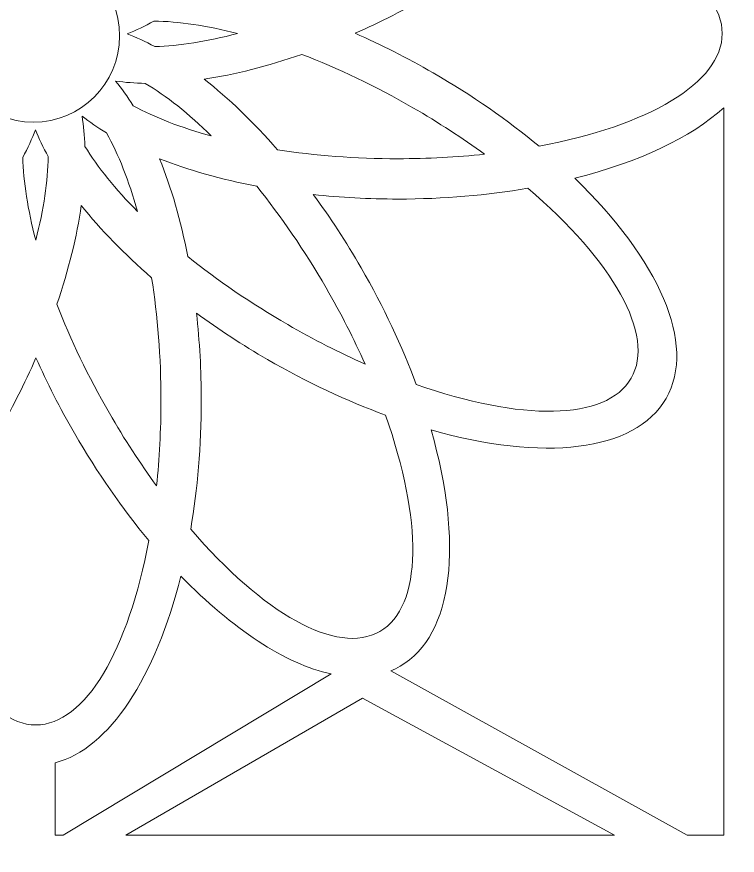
# Model space of a CAD drawing. Header units: centimetres. Extents: x -9.9 to 7.5, y -9.5 to 6.6.
# Drawn here: x -5.761 to -3.492, y 1.072 to 3.712 of the extents above; entities that cross this region are included whole.
import ezdxf

# ---------------------------------------------------------------- set-up
doc = ezdxf.new("R2010")
doc.units = ezdxf.units.CM
doc.header["$MEASUREMENT"] = 0
doc.layers.add('layer 1', color=7, linetype='Continuous')

msp = doc.modelspace()

# ---------------------------------------------------------------- linework, layer by layer
at = {"layer": 'layer 1', "color": 177, "lineweight": 9}
for points, knots in [([(-9.86086, -9.47414), (-9.86086, -9.47414), (-9.86086, 6.55374), (-9.86086, 6.55374), (-9.86086, 6.55374), (-9.86086, 6.55374), (-1.55598, 6.55374), (-1.55598, 6.55374), (-1.55598, 6.55374), (-1.55598, 6.55374), (-1.55598, -9.47414), (-1.55598, -9.47414), (-1.55598, -9.47414), (-1.55598, -9.47414), (-9.86086, -9.47414), (-9.86086, -9.47414)], [0, 0, 0, 0, 0.2, 0.2, 0.2, 0.2, 0.4, 0.4, 0.4, 0.4, 0.6, 0.6, 0.6, 0.6, 1, 1, 1, 1]), ([(-4.11998, 4.01488), (-4.21904, 3.93225), (-4.33243, 3.85283), (-4.45725, 3.78076), (-4.45725, 3.78076), (-4.53674, 3.73487), (-4.6165, 3.69451), (-4.69522, 3.65973), (-4.69522, 3.65973), (-4.61405, 3.62421), (-4.53173, 3.58272), (-4.44969, 3.53536), (-4.44969, 3.53536), (-4.32628, 3.4641), (-4.21405, 3.38566), (-4.11579, 3.30404), (-4.11579, 3.30404), (-3.77448, 3.36786), (-3.53903, 3.50287), (-3.53903, 3.65907), (-3.53903, 3.65907), (-3.53903, 3.81591), (-3.77641, 3.95139), (-4.11998, 4.01488)], [0, 0, 0, 0, 0.1428571, 0.1428571, 0.1428571, 0.1428571, 0.2857143, 0.2857143, 0.2857143, 0.2857143, 0.4285714, 0.4285714, 0.4285714, 0.4285714, 0.5714286, 0.5714286, 0.5714286, 0.5714286, 0.7142857, 0.7142857, 0.7142857, 0.7142857, 1, 1, 1, 1]), ([(-5.98014, 3.65152), (-5.98014, 3.80156), (-5.85846, 3.92324), (-5.70842, 3.92324), (-5.70842, 3.92324), (-5.55838, 3.92324), (-5.4367, 3.80156), (-5.4367, 3.65152), (-5.4367, 3.65152), (-5.4367, 3.50148), (-5.55838, 3.3798), (-5.70842, 3.3798), (-5.70842, 3.3798), (-5.85846, 3.3798), (-5.98014, 3.50148), (-5.98014, 3.65152)], [0, 0, 0, 0, 0.2, 0.2, 0.2, 0.2, 0.4, 0.4, 0.4, 0.4, 0.6, 0.6, 0.6, 0.6, 1, 1, 1, 1]), ([(-5.32868, 3.69816), (-5.35728, 3.68238), (-5.38546, 3.66888), (-5.41305, 3.65783), (-5.41305, 3.65783), (-5.38464, 3.64718), (-5.35557, 3.63389), (-5.32603, 3.6181), (-5.32603, 3.6181), (-5.2493, 3.62001), (-5.16116, 3.63387), (-5.0657, 3.65904), (-5.0657, 3.65904), (-5.16251, 3.68406), (-5.25161, 3.69732), (-5.32868, 3.69816)], [0, 0, 0, 0, 0.2, 0.2, 0.2, 0.2, 0.4, 0.4, 0.4, 0.4, 0.6, 0.6, 0.6, 0.6, 1, 1, 1, 1]), ([(-4.86287, 3.59347), (-4.97058, 3.55599), (-5.07437, 3.52982), (-5.1706, 3.51532), (-5.1706, 3.51532), (-5.09342, 3.45484), (-5.01537, 3.37998), (-4.93958, 3.29295), (-4.93958, 3.29295), (-4.82229, 3.27481), (-4.69429, 3.26482), (-4.56025, 3.26482), (-4.56025, 3.26482), (-4.46574, 3.26482), (-4.37424, 3.2698), (-4.28738, 3.27908), (-4.28738, 3.27908), (-4.35703, 3.32969), (-4.43263, 3.37891), (-4.51317, 3.42541), (-4.51317, 3.42541), (-4.63175, 3.49387), (-4.75009, 3.55016), (-4.86287, 3.59347)], [0, 0, 0, 0, 0.1428571, 0.1428571, 0.1428571, 0.1428571, 0.2857143, 0.2857143, 0.2857143, 0.2857143, 0.4285714, 0.4285714, 0.4285714, 0.4285714, 0.5714286, 0.5714286, 0.5714286, 0.5714286, 0.7142857, 0.7142857, 0.7142857, 0.7142857, 1, 1, 1, 1]), ([(-5.35623, 3.50205), (-5.38889, 3.50268), (-5.42004, 3.50508), (-5.44946, 3.50931), (-5.44946, 3.50931), (-5.43019, 3.48587), (-5.41165, 3.45983), (-5.39397, 3.43138), (-5.39397, 3.43138), (-5.32656, 3.39467), (-5.2433, 3.36261), (-5.14804, 3.33668), (-5.14804, 3.33668), (-5.21937, 3.40674), (-5.2899, 3.46278), (-5.35623, 3.50205)], [0, 0, 0, 0, 0.2, 0.2, 0.2, 0.2, 0.4, 0.4, 0.4, 0.4, 0.6, 0.6, 0.6, 0.6, 1, 1, 1, 1]), ([(-3.53375, 1.13529), (-3.53375, 1.13529), (-3.53375, 3.42542), (-3.53375, 3.42542), (-3.53375, 3.42542), (-3.63752, 3.3317), (-3.80173, 3.25414), (-4.00316, 3.20328), (-4.00316, 3.20328), (-3.74017, 2.94905), (-3.61753, 2.68036), (-3.71595, 2.50989), (-3.71595, 2.50989), (-3.81397, 2.34012), (-4.10599, 2.31153), (-4.45574, 2.41071), (-4.45574, 2.41071), (-4.3551, 2.05904), (-4.38323, 1.76503), (-4.55371, 1.66661), (-4.55371, 1.66661), (-4.5631, 1.66119), (-4.57282, 1.65647), (-4.58279, 1.65237), (-4.58279, 1.65237), (-4.58279, 1.65237), (-3.64893, 1.13529), (-3.64893, 1.13529), (-3.64893, 1.13529), (-3.64893, 1.13529), (-3.53375, 1.13529), (-3.53375, 1.13529)], [0, 0, 0, 0, 0.1111111, 0.1111111, 0.1111111, 0.1111111, 0.2222222, 0.2222222, 0.2222222, 0.2222222, 0.3333333, 0.3333333, 0.3333333, 0.3333333, 0.4444444, 0.4444444, 0.4444444, 0.4444444, 0.5555556, 0.5555556, 0.5555556, 0.5555556, 0.6666667, 0.6666667, 0.6666667, 0.6666667, 0.7777778, 0.7777778, 0.7777778, 0.7777778, 1, 1, 1, 1]), ([(-5.47815, 3.34598), (-5.50612, 3.36285), (-5.5319, 3.38051), (-5.55526, 3.39888), (-5.55526, 3.39888), (-5.55029, 3.36895), (-5.54726, 3.33713), (-5.54617, 3.30365), (-5.54617, 3.30365), (-5.50615, 3.23816), (-5.45007, 3.16876), (-5.38054, 3.09867), (-5.38054, 3.09867), (-5.40728, 3.19501), (-5.44034, 3.27881), (-5.47815, 3.34598)], [0, 0, 0, 0, 0.2, 0.2, 0.2, 0.2, 0.4, 0.4, 0.4, 0.4, 0.6, 0.6, 0.6, 0.6, 1, 1, 1, 1]), ([(-5.66177, 3.27179), (-5.67756, 3.30038), (-5.69106, 3.32856), (-5.7021, 3.35616), (-5.7021, 3.35616), (-5.71276, 3.32774), (-5.72605, 3.29867), (-5.74184, 3.26913), (-5.74184, 3.26913), (-5.73993, 3.19241), (-5.72607, 3.10426), (-5.70089, 3.0088), (-5.70089, 3.0088), (-5.67588, 3.10561), (-5.66262, 3.19471), (-5.66177, 3.27179)], [0, 0, 0, 0, 0.2, 0.2, 0.2, 0.2, 0.4, 0.4, 0.4, 0.4, 0.6, 0.6, 0.6, 0.6, 1, 1, 1, 1]), ([(-5.00518, 3.17847), (-5.1172, 3.19986), (-5.22017, 3.22911), (-5.31076, 3.26466), (-5.31076, 3.26466), (-5.27415, 3.17369), (-5.24399, 3.06984), (-5.22187, 2.95657), (-5.22187, 2.95657), (-5.12937, 2.88222), (-5.02351, 2.80956), (-4.90742, 2.74254), (-4.90742, 2.74254), (-4.82558, 2.69529), (-4.74385, 2.65385), (-4.66398, 2.61846), (-4.66398, 2.61846), (-4.699, 2.69711), (-4.73986, 2.77754), (-4.78636, 2.85808), (-4.78636, 2.85808), (-4.85482, 2.97666), (-4.92916, 3.08457), (-5.00518, 3.17847)], [0, 0, 0, 0, 0.1428571, 0.1428571, 0.1428571, 0.1428571, 0.2857143, 0.2857143, 0.2857143, 0.2857143, 0.4285714, 0.4285714, 0.4285714, 0.4285714, 0.5714286, 0.5714286, 0.5714286, 0.5714286, 0.7142857, 0.7142857, 0.7142857, 0.7142857, 1, 1, 1, 1]), ([(-4.15111, 3.17199), (-4.27821, 3.14995), (-4.41612, 3.13786), (-4.56025, 3.13786), (-4.56025, 3.13786), (-4.65204, 3.13786), (-4.74129, 3.14279), (-4.82685, 3.15203), (-4.82685, 3.15203), (-4.77432, 3.08068), (-4.72377, 3.00359), (-4.67641, 2.92156), (-4.67641, 2.92156), (-4.60516, 2.79815), (-4.54719, 2.6741), (-4.5029, 2.55428), (-4.5029, 2.55428), (-4.17541, 2.43889), (-3.904, 2.43809), (-3.8259, 2.57337), (-3.8259, 2.57337), (-3.74748, 2.7092), (-3.88532, 2.94521), (-4.15111, 3.17199)], [0, 0, 0, 0, 0.1428571, 0.1428571, 0.1428571, 0.1428571, 0.2857143, 0.2857143, 0.2857143, 0.2857143, 0.4285714, 0.4285714, 0.4285714, 0.4285714, 0.5714286, 0.5714286, 0.5714286, 0.5714286, 0.7142857, 0.7142857, 0.7142857, 0.7142857, 1, 1, 1, 1]), ([(-5.33592, 2.89023), (-5.42224, 2.96477), (-5.49679, 3.04158), (-5.55747, 3.11766), (-5.55747, 3.11766), (-5.57125, 3.02057), (-5.59706, 2.91555), (-5.63453, 2.8064), (-5.63453, 2.8064), (-5.5916, 2.69576), (-5.53625, 2.57991), (-5.46923, 2.46383), (-5.46923, 2.46383), (-5.42197, 2.38198), (-5.37191, 2.30523), (-5.32044, 2.23464), (-5.32044, 2.23464), (-5.31144, 2.32027), (-5.30661, 2.41035), (-5.30661, 2.50335), (-5.30661, 2.50335), (-5.30661, 2.64028), (-5.31704, 2.7709), (-5.33592, 2.89023)], [0, 0, 0, 0, 0.1428571, 0.1428571, 0.1428571, 0.1428571, 0.2857143, 0.2857143, 0.2857143, 0.2857143, 0.4285714, 0.4285714, 0.4285714, 0.4285714, 0.5714286, 0.5714286, 0.5714286, 0.5714286, 0.7142857, 0.7142857, 0.7142857, 0.7142857, 1, 1, 1, 1]), ([(-4.59952, 2.45758), (-4.72061, 2.50205), (-4.84608, 2.56053), (-4.9709, 2.6326), (-4.9709, 2.6326), (-5.05039, 2.67849), (-5.12523, 2.72738), (-5.19471, 2.77817), (-5.19471, 2.77817), (-5.18488, 2.69011), (-5.17966, 2.59807), (-5.17966, 2.50335), (-5.17966, 2.50335), (-5.17966, 2.36085), (-5.19147, 2.22443), (-5.21303, 2.09853), (-5.21303, 2.09853), (-4.98711, 1.83485), (-4.75246, 1.69845), (-4.61718, 1.77656), (-4.61718, 1.77656), (-4.48135, 1.85498), (-4.48272, 2.12829), (-4.59952, 2.45758)], [0, 0, 0, 0, 0.1428571, 0.1428571, 0.1428571, 0.1428571, 0.2857143, 0.2857143, 0.2857143, 0.2857143, 0.4285714, 0.4285714, 0.4285714, 0.4285714, 0.5714286, 0.5714286, 0.5714286, 0.5714286, 0.7142857, 0.7142857, 0.7142857, 0.7142857, 1, 1, 1, 1]), ([(-5.34506, 2.06309), (-5.42768, 2.16214), (-5.50711, 2.27553), (-5.57917, 2.40035), (-5.57917, 2.40035), (-5.62506, 2.47984), (-5.66543, 2.55959), (-5.70021, 2.63831), (-5.70021, 2.63831), (-5.73573, 2.55714), (-5.77722, 2.47483), (-5.82458, 2.3928), (-5.82458, 2.3928), (-5.89583, 2.26939), (-5.97428, 2.15715), (-6.0559, 2.0589), (-6.0559, 2.0589), (-5.99208, 1.71758), (-5.85707, 1.48214), (-5.70086, 1.48214), (-5.70086, 1.48214), (-5.54402, 1.48214), (-5.40855, 1.71951), (-5.34506, 2.06309)], [0, 0, 0, 0, 0.1428571, 0.1428571, 0.1428571, 0.1428571, 0.2857143, 0.2857143, 0.2857143, 0.2857143, 0.4285714, 0.4285714, 0.4285714, 0.4285714, 0.5714286, 0.5714286, 0.5714286, 0.5714286, 0.7142857, 0.7142857, 0.7142857, 0.7142857, 1, 1, 1, 1]), ([(-5.61464, 1.13529), (-5.61464, 1.13529), (-4.77082, 1.64253), (-4.77082, 1.64253), (-4.77082, 1.64253), (-4.91489, 1.67453), (-5.08226, 1.78413), (-5.24397, 1.9506), (-5.24397, 1.9506), (-5.32338, 1.63284), (-5.46909, 1.40677), (-5.64003, 1.36296), (-5.64003, 1.36296), (-5.64003, 1.36296), (-5.64003, 1.13529), (-5.64003, 1.13529), (-5.64003, 1.13529), (-5.64003, 1.13529), (-5.61464, 1.13529), (-5.61464, 1.13529)], [0, 0, 0, 0, 0.1666667, 0.1666667, 0.1666667, 0.1666667, 0.3333333, 0.3333333, 0.3333333, 0.3333333, 0.5, 0.5, 0.5, 0.5, 0.6666667, 0.6666667, 0.6666667, 0.6666667, 1, 1, 1, 1]), ([(-3.87794, 1.13529), (-3.87794, 1.13529), (-4.67214, 1.56655), (-4.67214, 1.56655), (-4.67214, 1.56655), (-4.67214, 1.56655), (-5.41684, 1.13529), (-5.41684, 1.13529), (-5.41684, 1.13529), (-5.41684, 1.13529), (-3.87794, 1.13529), (-3.87794, 1.13529)], [0, 0, 0, 0, 0.25, 0.25, 0.25, 0.25, 0.5, 0.5, 0.5, 0.5, 1, 1, 1, 1])]:
    msp.add_open_spline(points, degree=3, knots=knots, dxfattribs=at)

doc.saveas('drawing.dxf')
